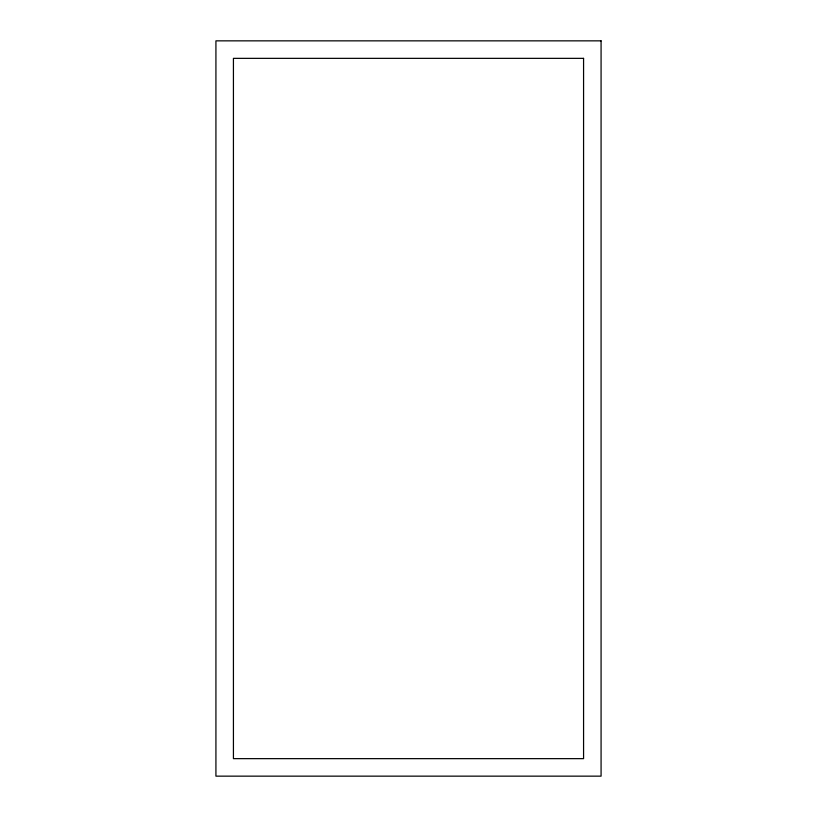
<?xml version="1.0" encoding="UTF-8"?>
<svg xmlns="http://www.w3.org/2000/svg" width="817" height="817" viewBox="0 0 817 817"><rect width="100%" height="100%" fill="white"/><g stroke="black" fill="none" stroke-linecap="round" stroke-linejoin="round"><path stroke-width="1.23" d="M601.077 40.85L215.923 40.85L215.923 776.15L601.077 776.15L601.077 40.85M583.573 58.354L233.427 58.354L233.427 758.646L583.573 758.646L583.573 58.354"/></g></svg>
